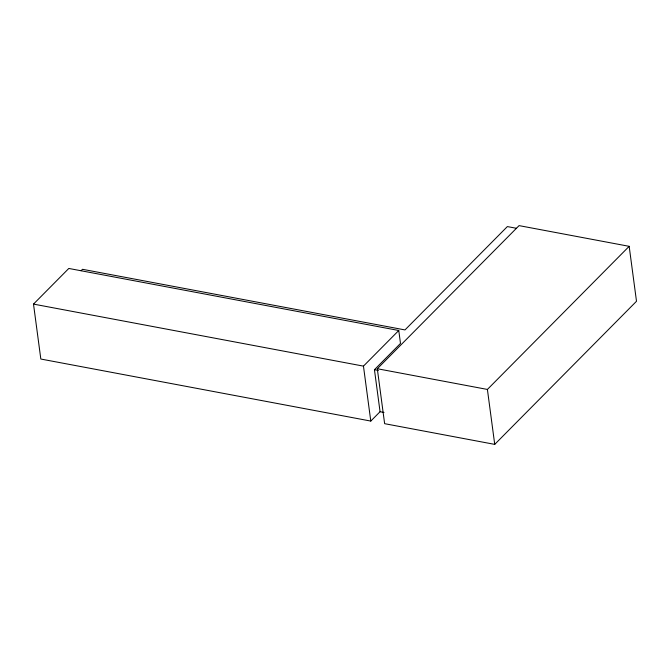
<?xml version="1.0" encoding="UTF-8"?>
<svg xmlns="http://www.w3.org/2000/svg" width="670" height="670" viewBox="0 0 670 670"><rect width="100%" height="100%" fill="white"/><g stroke="black" fill="none" stroke-linecap="round" stroke-linejoin="round"><path stroke-width="1" d="M33.5 304.096L68.809 268.452L398.767 330.494L400.493 343.425L374.446 369.706L380.058 411.723L370.786 421.07L40.828 359.036L33.5 304.096L363.458 366.13L398.767 330.494M81.095 270.714L82.502 269.298L404.982 329.925L507.357 226.586L516.52 228.303M377.302 368.734L519.074 225.622L629.172 246.326L636.5 301.266L494.728 444.378L384.63 423.675L377.302 368.734L487.4 389.438L629.172 246.326M374.446 369.706L378.408 370.451M380.058 411.723L384.01 412.46M487.4 389.438L494.728 444.378M363.458 366.13L370.786 421.07"/></g></svg>
